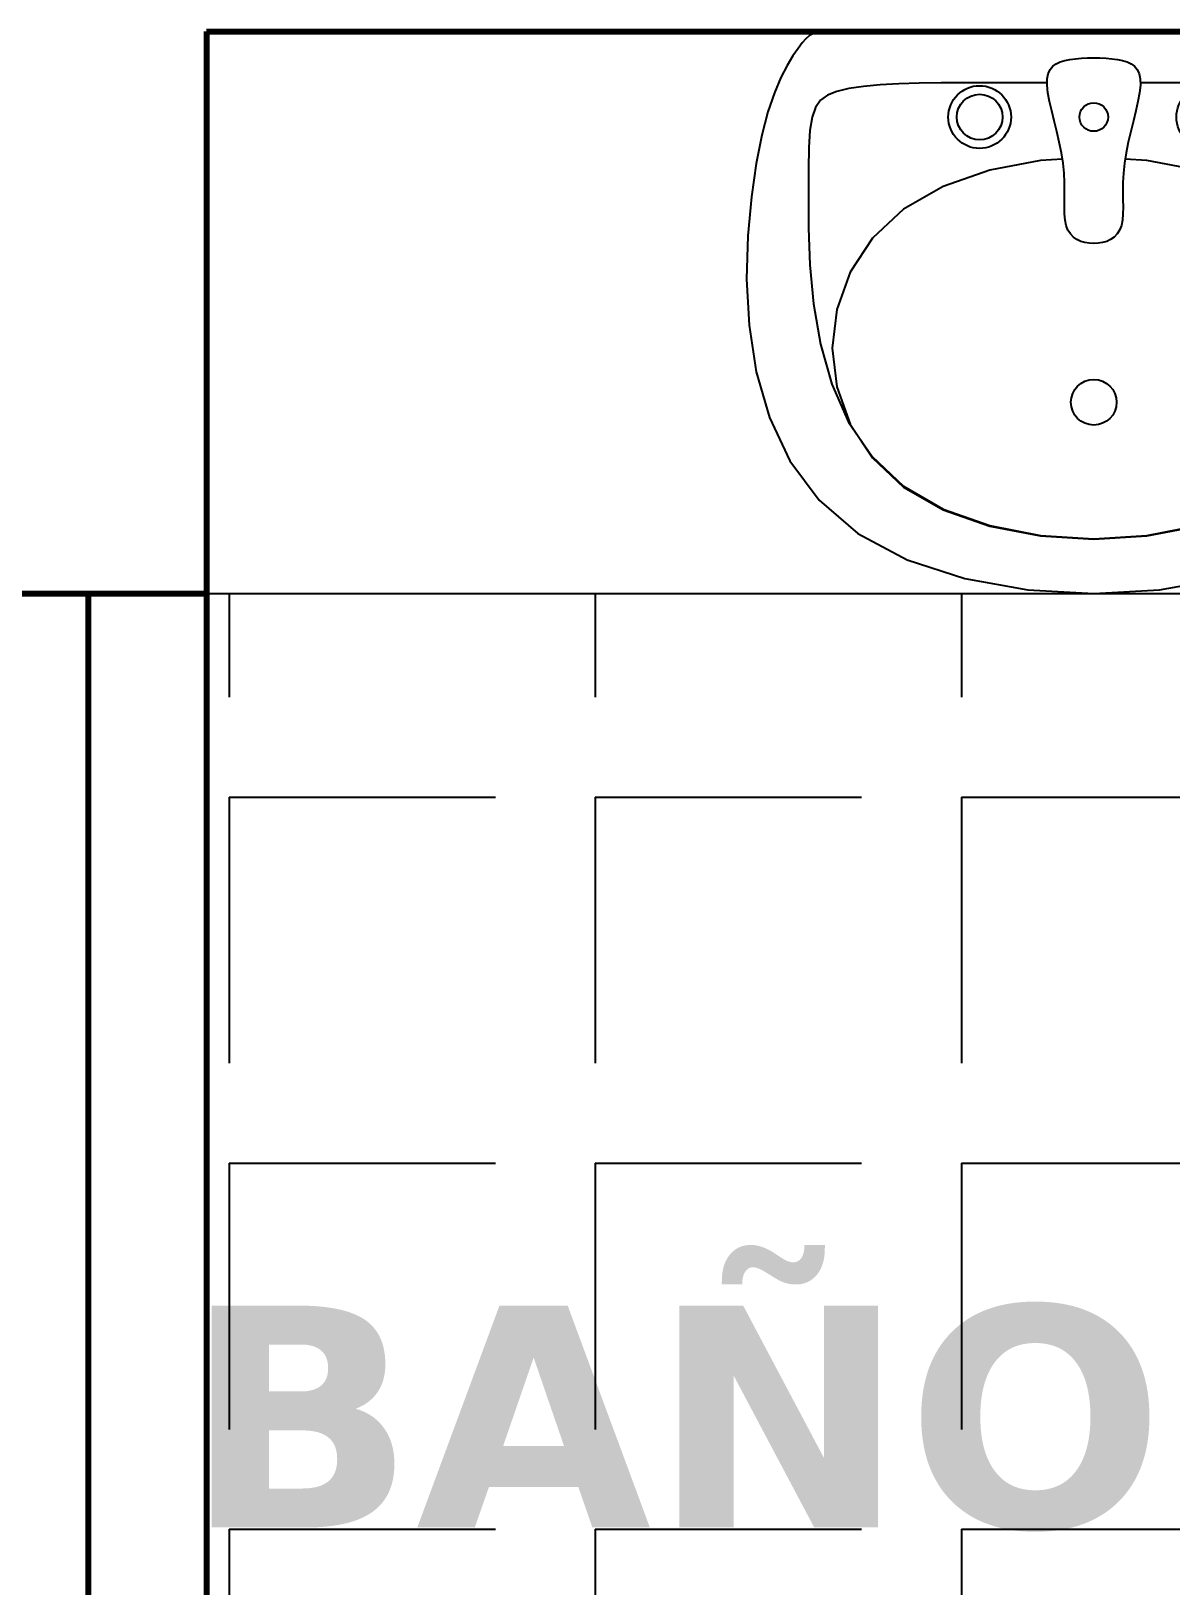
# Model space of a CAD drawing. Header units: inches. Extents: x 20.7 to 104.8, y 84.5 to 143.9.
# Drawn here: x 55.989 to 56.76, y 113.333 to 114.384 of the extents above; entities that cross this region are included whole.
import ezdxf

# ---------------------------------------------------------------- set-up
doc = ezdxf.new("R2010")
doc.units = ezdxf.units.IN
doc.header["$MEASUREMENT"] = 0
doc.linetypes.add('0', pattern=[0])
for name, color, linetype in [('Baño', 2, 'Continuous'), ('Texto', 98, 'Continuous'), ('Textura piso', 8, 'Continuous')]:
    doc.layers.add(name, color=color, linetype=linetype)
doc.layers.add('Paredes', color=5, linetype='Continuous', lineweight=80)
doc.styles.get("Standard").update_dxf_attribs({"font": 'arial.ttf'})

# ---------------------------------------------------------------- blocks, each defined once
blk = doc.blocks.new('lavacaras')
at = {"layer": 'Baño', "linetype": '0'}
for p, q in [((152.3703184495901, 38.14871769389017), (152.3125970954235, 38.14543644389017)), ((152.4280398037568, 38.14543644389017), (152.3703184495901, 38.14871769389017)), ((152.2572976162568, 38.13559269389017), (152.2068418870901, 38.11918644389017)), ((152.3125970954235, 38.14543644389017), (152.2572976162568, 38.13559269389017)), ((152.4833392829235, 38.13559269389017), (152.4280398037568, 38.14543644389017)), ((152.5337950120901, 38.11918644389017), (152.4833392829235, 38.13559269389017)), ((152.2068418870901, 38.11918644389017), (152.1636517829235, 38.09621769389017)), ((152.5769851162568, 38.09621769389017), (152.5337950120901, 38.11918644389017)), ((152.1636517829235, 38.09621769389017), (152.1295632412568, 38.06693058451517)), ((152.3237689704235, 38.09815779805683), (152.2791726162568, 38.08960311055684)), ((152.3237689704235, 38.0979104022235), (152.2791726162568, 38.0892385272235)), ((152.3703184495901, 38.10100936055684), (152.3237689704235, 38.09815779805683)), ((152.3703184495901, 38.1008010272235), (152.3237689704235, 38.0979104022235)), ((152.4168679287568, 38.09815779805683), (152.3703184495901, 38.10100936055684)), ((152.4168679287568, 38.0979104022235), (152.3703184495901, 38.1008010272235)), ((152.4614642829235, 38.08960311055684), (152.4168679287568, 38.09815779805683)), ((152.4614642829235, 38.0892385272235), (152.4168679287568, 38.0979104022235)), ((152.6110736579234, 38.06693058451517), (152.5769851162568, 38.09621769389017)), ((152.2791726162568, 38.08960311055684), (152.2384825120901, 38.07534529805684)), ((152.2791726162568, 38.0892385272235), (152.2384825120901, 38.0747854022235)), ((152.5021543870901, 38.07534529805684), (152.4614642829235, 38.08960311055684)), ((152.5021543870901, 38.0747854022235), (152.4614642829235, 38.0892385272235)), ((152.1295632412568, 38.06693058451517), (152.1040684495901, 38.03254581889017)), ((152.2384825120901, 38.07534529805684), (152.2036517829235, 38.05538436055684)), ((152.2384825120901, 38.0747854022235), (152.2036517829235, 38.0545510272235)), ((152.5369851162568, 38.05538436055684), (152.5021543870901, 38.07534529805684)), ((152.5369851162568, 38.0545510272235), (152.5021543870901, 38.0747854022235)), ((152.6365684495901, 38.03254581889017), (152.6110736579234, 38.06693058451517)), ((152.2036517829235, 38.0545510272235), (152.1761452725068, 38.02876163920267)), ((152.2036517829235, 38.05538436055684), (152.1763080329235, 38.02995792826517)), ((152.5643288662568, 38.02995792826517), (152.5369851162568, 38.05538436055684)), ((152.5644916266735, 38.02876163920267), (152.5369851162568, 38.0545510272235)), ((152.1040684495901, 38.03254581889017), (152.0860736579235, 37.99452824076517)), ((152.1761452725068, 38.02876163920267), (152.1554746995901, 37.99854842305683)), ((152.1763080329235, 38.02995792826517), (152.1567767829235, 38.0002541522235)), ((152.5838601162568, 38.0002541522235), (152.5643288662568, 38.02995792826517)), ((152.5851621995901, 37.99854842305683), (152.5644916266735, 38.02876163920267)), ((152.6545632412568, 37.99452824076517), (152.6365684495901, 38.03254581889017)), ((152.1554746995901, 37.99854842305683), (152.1406635016735, 37.96526880066101)), ((152.1567767829235, 38.0002541522235), (152.1450580329235, 37.96769881368184)), ((152.5955788662568, 37.96769881368184), (152.5838601162568, 38.0002541522235)), ((152.5999733975068, 37.96526880066101), (152.5851621995901, 37.99854842305683)), ((152.0860736579235, 37.99452824076517), (152.0744851162568, 37.95434269389017)), ((152.6661517829235, 37.95434269389017), (152.6545632412568, 37.99452824076517)), ((152.1406635016735, 37.96526880066101), (152.1307351162568, 37.93028019389017)), ((152.1450580329235, 37.96769881368184), (152.1411517829235, 37.93371769389017)), ((152.5994851162568, 37.93371769389017), (152.5955788662568, 37.96769881368184)), ((152.6099017829235, 37.93028019389017), (152.5999733975068, 37.96526880066101)), ((152.0744851162568, 37.95434269389017), (152.0682090745901, 37.91345402201517)), ((152.6724278245901, 37.91345402201517), (152.6661517829235, 37.95434269389017)), ((152.1307351162568, 37.93028019389017), (152.1247129808401, 37.89494002461934)), ((152.1411517829235, 37.93371769389017), (152.1450580329235, 37.8997365740985)), ((152.5955788662568, 37.8997365740985), (152.5994851162568, 37.93371769389017)), ((152.6159239183401, 37.89494002461934), (152.6099017829235, 37.93028019389017)), ((152.0682090745901, 37.91345402201517), (152.0661517829234, 37.87332706889017)), ((152.6744851162568, 37.87332706889017), (152.6724278245901, 37.91345402201517)), ((152.1247129808401, 37.89494002461934), (152.1216205329235, 37.8606057147235)), ((152.1450580329235, 37.8997365740985), (152.1567767829235, 37.86718123555684)), ((152.5838601162568, 37.86718123555683), (152.5955788662568, 37.8997365740985)), ((152.6190163662568, 37.8606057147235), (152.6159239183401, 37.89494002461934)), ((152.0661517829234, 37.87332706889017), (152.0672194912568, 37.83542667826516)), ((152.1567767829235, 37.86718123555684), (152.1763080329235, 37.83747745951517)), ((152.5643288662568, 37.83747745951517), (152.5838601162568, 37.86718123555683)), ((152.6734174079235, 37.83542667826516), (152.6744851162568, 37.87332706889017)), ((152.1216205329235, 37.8606057147235), (152.1204812100068, 37.82863468607767)), ((152.6201556891735, 37.82863468607767), (152.6190163662568, 37.8606057147235)), ((152.0672194912568, 37.83542667826516), (152.0703184495901, 37.80121769389017)), ((152.1763080329235, 37.83747745951517), (152.2036517829235, 37.8120510272235)), ((152.3498692308401, 37.83361321211933), (152.3525165290172, 37.83635401452819)), ((152.3525165290172, 37.83635401452819), (152.3555788662568, 37.83850888139017)), ((152.3555788662568, 37.83850888139017), (152.3589732347464, 37.84011688106465)), ((152.3589732347464, 37.84011688106465), (152.3626166266735, 37.841217081911)), ((152.3626166266735, 37.841217081911), (152.3664260342255, 37.84184855228861)), ((152.3664260342255, 37.84184855228861), (152.3703184495901, 37.84205036055684)), ((152.3703184495901, 37.84205036055684), (152.3742108649547, 37.84184855228861)), ((152.3742108649547, 37.84184855228861), (152.3780202725068, 37.841217081911)), ((152.3780202725068, 37.841217081911), (152.3816636644339, 37.84011688106465)), ((152.3816636644339, 37.84011688106465), (152.3850580329234, 37.83850888139017)), ((152.3850580329234, 37.83850888139017), (152.388120370163, 37.83635401452819)), ((152.388120370163, 37.83635401452819), (152.3907676683401, 37.83361321211933)), ((152.5369851162568, 37.8120510272235), (152.5643288662568, 37.83747745951517)), ((152.6703184495901, 37.80121769389017), (152.6734174079235, 37.83542667826516)), ((152.1204812100068, 37.82863468607767), (152.1203184495901, 37.80038436055683)), ((152.3447618089651, 37.81610694389017), (152.3452065518036, 37.82149671602559)), ((152.3452065518036, 37.82149671602559), (152.3461517829234, 37.82621752722351)), ((152.3461517829234, 37.82621752722351), (152.347719979538, 37.83024740580423)), ((152.347719979538, 37.83024740580423), (152.3498692308401, 37.83361321211933)), ((152.3907676683401, 37.83361321211933), (152.3929169196422, 37.83024740580423)), ((152.3929169196422, 37.83024740580423), (152.3944851162568, 37.82621752722351)), ((152.3944851162568, 37.82621752722351), (152.395430347051, 37.82149671602559)), ((152.395430347051, 37.82149671602559), (152.3958750876109, 37.81610694389017)), ((152.6203184495901, 37.80038436055683), (152.6201556891735, 37.82863468607767)), ((152.2036517829235, 37.8120510272235), (152.2384825120901, 37.7920900897235)), ((152.3446539801891, 37.81008239050475), (152.3447618089651, 37.81610694389017)), ((152.3447194912568, 37.80345723555683), (152.3446539801891, 37.81008239050475)), ((152.3958750876109, 37.81610694389017), (152.3959829102021, 37.81008239050475)), ((152.3959829102021, 37.81008239050475), (152.3959173870901, 37.80345723555683)), ((152.5021543870901, 37.7920900897235), (152.5369851162568, 37.8120510272235)), ((152.0703184495901, 37.80121769389017), (152.0744997646943, 37.77184269389017)), ((152.1203184495901, 37.80038436055683), (152.1203672777151, 37.7768947772235)), ((152.3447162360484, 37.78854183972351), (152.3447947679495, 37.79626565873392)), ((152.3447947679495, 37.79626565873392), (152.3447194912568, 37.80345723555683)), ((152.3959173870901, 37.80345723555683), (152.3958420905406, 37.79626565873392)), ((152.3958420905406, 37.79626565873392), (152.3959205928193, 37.78854183972351)), ((152.6202696214651, 37.7768947772235), (152.6203184495901, 37.80038436055683)), ((152.666137134486, 37.77184269389017), (152.6703184495901, 37.80121769389017)), ((152.2384825120901, 37.7920900897235), (152.2791726162568, 37.7778322772235)), ((152.3434434495901, 37.77163419389016), (152.3443203213349, 37.78031995821308)), ((152.3443203213349, 37.78031995821308), (152.3447162360484, 37.78854183972351)), ((152.3959205928193, 37.78854183972351), (152.3963164661917, 37.78031995821308)), ((152.3963164661917, 37.78031995821308), (152.3971932829234, 37.77163419389016)), ((152.4614642829235, 37.7778322772235), (152.5021543870901, 37.7920900897235)), ((152.0744997646943, 37.77184269389017), (152.0793939704234, 37.74715519389017)), ((152.1203672777151, 37.7768947772235), (152.1207090745901, 37.75793644389017)), ((152.2791726162568, 37.7778322772235), (152.3237689704235, 37.7692775897235)), ((152.3237689704235, 37.7692775897235), (152.3428757699025, 37.76810713123793)), ((152.3419806403453, 37.76254558288757), (152.3434434495901, 37.77163419389016)), ((152.3971932829234, 37.77163419389016), (152.3986560228323, 37.76254558288757)), ((152.3977609375933, 37.76810711949558), (152.4168679287568, 37.7692775897235)), ((152.4168679287568, 37.7692775897235), (152.4614642829235, 37.7778322772235)), ((152.6199278245901, 37.75793644389017), (152.6202696214651, 37.7768947772235)), ((152.6612429287568, 37.74715519389017), (152.666137134486, 37.77184269389017)), ((152.1207090745901, 37.75793644389017), (152.1216368089651, 37.74296248555684)), ((152.3378733812307, 37.74386052494486), (152.3400612881318, 37.75322258711934)), ((152.3400612881318, 37.75322258711934), (152.3419806403453, 37.76254558288757)), ((152.3986560228323, 37.76254558288757), (152.4005752959443, 37.75322258711934)), ((152.4005752959443, 37.75322258711934), (152.4027631198375, 37.74386052494486)), ((152.6190000902151, 37.74296248555684), (152.6199278245901, 37.75793644389017)), ((152.0793939704234, 37.74715519389017), (152.0847764574026, 37.72668644389017)), ((152.1216368089651, 37.74296248555684), (152.1234434495901, 37.73142602722351)), ((152.3356049079235, 37.7346547147235), (152.3378733812307, 37.74386052494486)), ((152.4027631198375, 37.74386052494486), (152.4050315120901, 37.7346547147235)), ((152.6171934495901, 37.73142602722351), (152.6190000902151, 37.74296248555684)), ((152.6558604417776, 37.72668644389017), (152.6612429287568, 37.74715519389017)), ((152.0847764574026, 37.72668644389017), (152.0904226162568, 37.70996769389017)), ((152.1234434495901, 37.73142602722351), (152.1264219652151, 37.72278019389017)), ((152.3315782152151, 37.71749312357767), (152.3334438564912, 37.72580047481465)), ((152.3334438564912, 37.72580047481465), (152.3356049079235, 37.7346547147235)), ((152.4050315120901, 37.7346547147235), (152.4071924902802, 37.72580047481465)), ((152.4071924902802, 37.72580047481465), (152.409058071986, 37.71749312357767)), ((152.6142149339651, 37.72278019389017), (152.6171934495901, 37.73142602722351)), ((152.6502142829235, 37.70996769389017), (152.6558604417776, 37.72668644389017)), ((152.1264219652151, 37.72278019389017), (152.1308653245901, 37.71647811055684)), ((152.1308653245901, 37.71647811055684), (152.1370664964651, 37.71197290222351)), ((152.1370664964651, 37.71197290222351), (152.1453184495901, 37.70871769389016)), ((152.3301959723766, 37.70992797937194), (152.3315782152151, 37.71749312357767)), ((152.409058071986, 37.71749312357767), (152.4104402747854, 37.70992797937194)), ((152.5953184495901, 37.70871769389016), (152.6035704027151, 37.71197290222351)), ((152.6035704027151, 37.71197290222351), (152.6097715745901, 37.71647811055684)), ((152.6097715745901, 37.71647811055684), (152.6142149339651, 37.72278019389017)), ((152.0904226162568, 37.70996769389017), (152.096107837611, 37.69653019389017)), ((152.1453184495901, 37.70871769389016), (152.1558327725068, 37.70624210795267)), ((152.1558327725068, 37.70624210795267), (152.1684955329235, 37.70438175639017)), ((152.1684955329235, 37.70438175639017), (152.1831114183401, 37.70304874857767)), ((152.1831114183401, 37.70304874857767), (152.1994851162568, 37.70215519389017)), ((152.1994851162568, 37.70215519389017), (152.2174213141735, 37.70161320170267)), ((152.2174213141735, 37.70161320170267), (152.2367246995901, 37.70133488139017)), ((152.2367246995901, 37.70133488139017), (152.2571999600068, 37.70123234232767)), ((152.2571999600068, 37.70123234232767), (152.2786517829234, 37.70121769389017)), ((152.2786517829234, 37.70121769389017), (152.3008848558401, 37.70121769389017)), ((152.3008848558401, 37.70121769389017), (152.3237038662568, 37.70121769389017)), ((152.3237038662568, 37.70121769389017), (152.3295254496966, 37.70121769389017)), ((152.3294851162568, 37.70330036055684), (152.3301959723766, 37.70992797937194)), ((152.3295925381318, 37.69775350020527), (152.3294851162568, 37.70330036055684)), ((152.3305007412568, 37.69322229024434), (152.3295925381318, 37.69775350020527)), ((152.4110437090302, 37.69775350020527), (152.4101355459443, 37.69322229024434)), ((152.4104402747854, 37.70992797937194), (152.4111511162568, 37.70330036055684)), ((152.4111511162568, 37.70330036055684), (152.4110437090302, 37.69775350020527)), ((152.411110788317, 37.70121769389017), (152.4169330329235, 37.70121769389017)), ((152.4169330329235, 37.70121769389017), (152.4397520433401, 37.70121769389017)), ((152.4397520433401, 37.70121769389017), (152.4619851162568, 37.70121769389017)), ((152.4619851162568, 37.70121769389017), (152.4834369391735, 37.70123234232767)), ((152.4834369391735, 37.70123234232767), (152.5039121995901, 37.70133488139017)), ((152.5039121995901, 37.70133488139017), (152.5232155850068, 37.70161320170267)), ((152.5232155850068, 37.70161320170267), (152.5411517829235, 37.70215519389017)), ((152.5411517829235, 37.70215519389017), (152.5575254808401, 37.70304874857767)), ((152.5575254808401, 37.70304874857767), (152.5721413662568, 37.70438175639017)), ((152.5721413662568, 37.70438175639017), (152.5848041266734, 37.70624210795267)), ((152.5848041266734, 37.70624210795267), (152.5953184495901, 37.70871769389016)), ((152.6445290615693, 37.69653019389017), (152.6502142829235, 37.70996769389017)), ((152.096107837611, 37.69653019389017), (152.1016075120901, 37.68590519389017)), ((152.1016075120901, 37.68590519389017), (152.1066970303193, 37.67762394389017)), ((152.3321511318818, 37.68958953731465), (152.3305007412568, 37.69322229024434)), ((152.3344851162568, 37.68673804805684), (152.3321511318818, 37.68958953731465)), ((152.3374441006318, 37.68455062911153), (152.3344851162568, 37.68673804805684)), ((152.3409694912568, 37.68291008711934), (152.3374441006318, 37.68455062911153)), ((152.4031924004365, 37.68455062911153), (152.3996670928193, 37.68291008711934)), ((152.4061513037568, 37.68673804805684), (152.4031924004365, 37.68455062911153)), ((152.4084852148896, 37.68958953731465), (152.4061513037568, 37.68673804805684)), ((152.4101355459443, 37.69322229024434), (152.4084852148896, 37.68958953731465)), ((152.6339398688609, 37.67762394389017), (152.6390293870901, 37.68590519389017)), ((152.6390293870901, 37.68590519389017), (152.6445290615693, 37.69653019389017)), ((152.1066970303193, 37.67762394389017), (152.1111517829235, 37.67121769389017)), ((152.1111517829235, 37.67121769389017), (152.1148480719859, 37.66626652201517)), ((152.3450026943818, 37.6816992287209), (152.3409694912568, 37.68291008711934)), ((152.3494851162568, 37.68080086055684), (152.3450026943818, 37.6816992287209)), ((152.3543516523896, 37.68011732149434), (152.3494851162568, 37.68080086055684)), ((152.3595111553193, 37.67962907930684), (152.3543516523896, 37.68011732149434)), ((152.3648659668427, 37.67933613399434), (152.3595111553193, 37.67962907930684)), ((152.3703184287568, 37.67923848555684), (152.3648659668427, 37.67933613399434)), ((152.3757708828583, 37.67933613399434), (152.3703184287568, 37.67923848555684)), ((152.3811256709443, 37.67962907930684), (152.3757708828583, 37.67933613399434)), ((152.3862851348115, 37.68011732149434), (152.3811256709443, 37.67962907930684)), ((152.3911516162568, 37.68080086055684), (152.3862851348115, 37.68011732149434)), ((152.3956339687958, 37.6816992287209), (152.3911516162568, 37.68080086055684)), ((152.3996670928193, 37.68291008711934), (152.3956339687958, 37.6816992287209)), ((152.6257888271943, 37.66626652201517), (152.6294851162568, 37.67121769389017)), ((152.6294851162568, 37.67121769389017), (152.6339398688609, 37.67762394389017)), ((152.1148480719859, 37.66626652201517), (152.1180658454234, 37.66254581889017)), ((152.1180658454234, 37.66254581889017), (152.121185962611, 37.65987980326517)), ((152.121185962611, 37.65987980326517), (152.1245892829235, 37.65809269389017)), ((152.1245892829235, 37.65809269389017), (152.1286566657359, 37.65700870951517)), ((152.1286566657359, 37.65700870951517), (152.1337689704234, 37.65645206889018)), ((152.6068679287568, 37.65645206889018), (152.6119802334443, 37.65700870951517)), ((152.6119802334443, 37.65700870951517), (152.6160476162568, 37.65809269389017)), ((152.6160476162568, 37.65809269389017), (152.6194509365693, 37.65987980326517)), ((152.6194509365693, 37.65987980326517), (152.6225710537568, 37.66254581889017)), ((152.6225710537568, 37.66254581889017), (152.6257888271943, 37.66626652201517)), ((152.1303184495901, 37.65621769389017), (152.6103184495901, 37.65621769389017)), ((152.1337689704234, 37.65645206889018), (152.1403070563609, 37.65624699076517)), ((152.1403070563609, 37.65624699076517), (152.1486517829235, 37.65621769389017)), ((152.1486517829235, 37.65621769389017), (152.1590928636526, 37.65621769389017)), ((152.1590928636526, 37.65621769389017), (152.1715554287568, 37.65621769389017)), ((152.1715554287568, 37.65621769389017), (152.1858734626109, 37.65621769389017)), ((152.1858734626109, 37.65621769389017), (152.2018809495901, 37.65621769389017)), ((152.2018809495901, 37.65621769389017), (152.2194118740693, 37.65621769389017)), ((152.2194118740693, 37.65621769389017), (152.2383002204234, 37.65621769389017)), ((152.2383002204234, 37.65621769389017), (152.2583799730276, 37.65621769389017)), ((152.2583799730276, 37.65621769389017), (152.2794851162568, 37.65621769389017)), ((152.2794851162568, 37.65621769389017), (152.3014414964651, 37.65621769389017)), ((152.3014414964651, 37.65621769389017), (152.3240424079235, 37.65621769389017)), ((152.3240424079235, 37.65621769389017), (152.3470730068818, 37.65621769389017)), ((152.3470730068818, 37.65621769389017), (152.3703184495901, 37.65621769389017)), ((152.3703184495901, 37.65621769389017), (152.3935638922985, 37.65621769389017)), ((152.3935638922985, 37.65621769389017), (152.4165944912568, 37.65621769389017)), ((152.4165944912568, 37.65621769389017), (152.4391954027151, 37.65621769389017)), ((152.4391954027151, 37.65621769389017), (152.4611517829235, 37.65621769389017)), ((152.4611517829235, 37.65621769389017), (152.4822569261526, 37.65621769389017)), ((152.4822569261526, 37.65621769389017), (152.5023366787568, 37.65621769389017)), ((152.5023366787568, 37.65621769389017), (152.5212250251109, 37.65621769389017)), ((152.5212250251109, 37.65621769389017), (152.5387559495901, 37.65621769389017)), ((152.5387559495901, 37.65621769389017), (152.5547634365693, 37.65621769389017)), ((152.5547634365693, 37.65621769389017), (152.5690814704234, 37.65621769389017)), ((152.5690814704234, 37.65621769389017), (152.5815440355276, 37.65621769389017)), ((152.5815440355276, 37.65621769389017), (152.5919851162568, 37.65621769389017)), ((152.5919851162568, 37.65621769389017), (152.6003298428193, 37.65624699076517)), ((152.6003298428193, 37.65624699076517), (152.6068679287568, 37.65645206889018))]:
    blk.add_line(p, q, dxfattribs=at)
for centre, radius in [((152.3703184495901, 37.9811533935036), 0.02), ((152.2703184495901, 37.73121769389017), 0.0275), ((152.4703184495901, 37.73121769389017), 0.0275), ((152.2703184495901, 37.73121769389017), 0.02), ((152.3703184495901, 37.73121769389017), 0.0125), ((152.4703184495901, 37.73121769389017), 0.02)]:
    blk.add_circle(centre, radius, dxfattribs=at)

msp = doc.modelspace()

# ---------------------------------------------------------------- hatches: boundary and pattern name
at = {"layer": 'Textura piso'}
h = msp.add_hatch(dxfattribs=at)
h.set_pattern_fill('AR-HBONE', color=256, scale=0.02, angle=270, style=0)
h.set_pattern_definition([(315, (0.1879038295239752, -18.05128980169419), (0.1131370849898476, -2.966472954665309e-17), [0.24, -0.08]), (45, (0.2444723720239743, -18.10785834419419), (0.1131370849898476, -2.966472954665309e-17), [0.24, -0.08])])
edge = h.paths.add_edge_path()
edge.add_line((58.84719088639601, 109.4711326138387), (58.84719088639601, 111.0211326138388))
edge.add_line((58.84719088639601, 111.0211326138388), (58.84719088639601, 112.4707893076644))
edge.add_line((58.84719088639601, 112.4707893076644), (58.32757338725735, 112.4707893076644))
edge.add_line((58.32757338725735, 112.4707893076644), (58.32757338725735, 112.5907893076644))
edge.add_line((58.32757338725735, 112.5907893076644), (58.37757338725733, 112.5907893076644))
edge.add_line((58.37757338725736, 112.5907893076644), (58.37757338725736, 113.3873889621133))
edge.add_line((58.37757338725736, 113.3873889621134), (58.35757340656487, 113.3873889621134))
edge.add_line((58.35757340656487, 113.3873889621134), (58.32757340656487, 113.3873889624398))
edge.add_line((58.32757340656487, 113.3873889624398), (58.32757341137822, 113.5859805766218))
edge.add_line((58.3275734113782, 113.5859805766218), (58.32409661242913, 113.5859805768436))
edge.add_line((58.32409661242913, 113.5859805768436), (58.32409661237823, 113.5731728694192))
edge.add_ellipse((58.31595847336395, 113.578254482324), major_axis=(0.005754533328597256, -0.005754533328597259), ratio=0.9999999999980579, start_angle=310.32427781027604, end_angle=405.0000000376745, ccw=False)
edge.add_line((58.31529508112452, 113.5701434261185), (58.30597338624365, 113.5724072276249))
edge.add_line((58.30597338624365, 113.5724072276249), (58.3059733862264, 113.5795199989057))
edge.add_line((58.3059733862264, 113.5795199989057), (58.29989838573373, 113.5795199982099))
edge.add_ellipse((58.31980571267731, 113.563303656916), major_axis=(0.01815587231771451, 0.0181558723177145), ratio=0.9999999999944372, start_angle=95.83402702700381, end_angle=134.8997913997379)
edge.add_line((58.29412947093219, 113.5633485630915), (58.28977338623265, 113.5633485640003))
edge.add_line((58.28977338623265, 113.5633485640003), (58.28977338624522, 113.5530843405472))
edge.add_line((58.28977338624522, 113.5530843405471), (58.23577339137044, 113.5530843405714))
edge.add_ellipse((58.28835415748229, 114.3808826752844), major_axis=(0.5865214487160167, 0.5865214487160166), ratio=0.9999999999999525, start_angle=134.7854552917814, end_angle=221.3655225276033, ccw=False)
edge.add_line((57.45889338519224, 114.383988615678), (57.42757338725737, 114.3839886145745))
edge.add_line((57.42757338725734, 114.3839886145745), (57.42757338725734, 114.0039886147915))
edge.add_line((57.42757338725734, 114.0039886147915), (57.42757338725734, 113.4039886147915))
edge.add_line((57.42757338725734, 113.4039886147915), (57.42757338725734, 112.4707893076644))
edge.add_line((57.42757338725734, 112.4707893076644), (55.30757338725734, 112.4707893076644))
edge.add_line((55.30757338725734, 112.4707893076644), (55.30757338725734, 112.3807893076644))
edge.add_line((55.30757338725734, 112.3807893076644), (55.70757338725734, 112.3807893076643))
edge.add_line((55.70757338725734, 112.3807893076643), (55.70757338725734, 111.5707893076644))
edge.add_line((55.70757338725734, 111.5707893076644), (57.20757338725734, 111.5707893076644))
edge.add_line((57.20757338725734, 111.5707893076644), (57.20757338725734, 110.0707893076644))
edge.add_line((57.20757338725734, 110.0707893076644), (56.62968861555537, 110.0707893076644))
edge.add_line((56.62968861555537, 110.0707893076643), (56.62968861555534, 109.537130624663))
edge.add_line((56.62968861555537, 109.537130624663), (56.64842537606854, 109.537130624663))
edge.add_line((56.64842537606854, 109.537130624663), (56.64842537606854, 109.5321591535699))
edge.add_line((56.64842537606854, 109.5321591535699), (56.668311260441, 109.5321591535699))
edge.add_line((56.668311260441, 109.5321591535699), (56.668311260441, 109.5271876824768))
edge.add_line((56.668311260441, 109.5271876824768), (56.68322567372026, 109.5271876824768))
edge.add_line((56.68322567372026, 109.5271876824768), (56.68322567372026, 109.5222162113837))
edge.add_line((56.68322567372026, 109.5222162113837), (56.69316861590654, 109.5222162113837))
edge.add_line((56.69316861590654, 109.5222162113837), (56.69316861590654, 109.5172447402906))
edge.add_line((56.69316861590654, 109.5172447402906), (56.69814008699963, 109.5172447402907))
edge.add_line((56.69814008699963, 109.5172447402906), (56.69814008699963, 109.5122732691976))
edge.add_line((56.69814008699963, 109.5122732691976), (56.7080830291858, 109.5122732691976))
edge.add_line((56.7080830291858, 109.5122732691976), (56.7080830291858, 109.5073017981045))
edge.add_line((56.7080830291858, 109.5073017981045), (56.713054500279, 109.5073017981045))
edge.add_line((56.713054500279, 109.5073017981045), (56.713054500279, 109.5023303270112))
edge.add_line((56.713054500279, 109.5023303270112), (56.71802597137209, 109.5023303270112))
edge.add_line((56.71802597137209, 109.5023303270112), (56.71802597137209, 109.4973588559181))
edge.add_line((56.71802597137209, 109.4973588559181), (56.72299744246517, 109.4973588559182))
edge.add_line((56.72299744246517, 109.4973588559181), (56.72299744246517, 109.492387384825))
edge.add_line((56.72299744246517, 109.492387384825), (56.72796891355826, 109.492387384825))
edge.add_line((56.72796891355826, 109.492387384825), (56.72796891355826, 109.4824444426388))
edge.add_line((56.72796891355826, 109.4824444426388), (56.73294038465134, 109.4824444426388))
edge.add_line((56.73294038465134, 109.4824444426388), (56.73294038465134, 109.4725015004526))
edge.add_line((56.73294038465134, 109.4725015004527), (56.73791185574454, 109.4725015004527))
edge.add_line((56.73791185574454, 109.4725015004527), (56.73791185574454, 109.4575870871732))
edge.add_line((56.73791185574454, 109.4575870871732), (56.74288332683763, 109.4575870871732))
edge.add_line((56.74288332683763, 109.4575870871732), (56.74288332683763, 109.4377012028008))
edge.add_line((56.74288332683763, 109.4377012028008), (56.74785479793071, 109.4377012028008))
edge.add_line((56.74785479793071, 109.4377012028008), (56.74785479793071, 109.4187623469531))
edge.add_line((56.74785479793071, 109.4187623469531), (56.62968861555534, 109.4187623469532))
edge.add_line((56.62968861555534, 109.4187623469532), (56.62968861555534, 109.3084429543799))
edge.add_line((56.62968861555534, 109.3084429543799), (56.57882478076489, 109.30844295438))
edge.add_line((56.57882478076489, 109.30844295438), (56.57882478076489, 109.313414425473))
edge.add_line((56.57882478076489, 109.313414425473), (56.56888183857872, 109.313414425473))
edge.add_line((56.56888183857872, 109.313414425473), (56.56888183857872, 109.3183858965661))
edge.add_line((56.56888183857872, 109.3183858965661), (56.56391036748563, 109.3183858965661))
edge.add_line((56.56391036748563, 109.3183858965661), (56.56391036748563, 109.3233573676592))
edge.add_line((56.56391036748563, 109.3233573676592), (56.55396742529935, 109.3233573676592))
edge.add_line((56.55396742529935, 109.3233573676592), (56.55396742529935, 109.3283288387525))
edge.add_line((56.55396742529935, 109.3283288387525), (56.54899595420626, 109.3283288387525))
edge.add_line((56.54899595420626, 109.3283288387525), (56.54899595420626, 109.3333003098456))
edge.add_line((56.54899595420626, 109.3333003098456), (56.54402448311318, 109.3333003098456))
edge.add_line((56.54402448311318, 109.3333003098456), (56.54402448311318, 109.3382717809387))
edge.add_line((56.54402448311318, 109.3382717809387), (56.53905301202009, 109.3382717809387))
edge.add_line((56.53905301202009, 109.3382717809387), (56.53905301202009, 109.3432432520318))
edge.add_line((56.53905301202009, 109.3432432520318), (56.53408154092689, 109.3432432520317))
edge.add_line((56.53408154092689, 109.3432432520317), (56.53408154092689, 109.3531861942179))
edge.add_line((56.53408154092689, 109.3531861942179), (56.52911006983381, 109.3531861942179))
edge.add_line((56.52911006983381, 109.3531861942179), (56.52911006983381, 109.358157665311))
edge.add_line((56.52911006983381, 109.358157665311), (56.52413859874072, 109.358157665311))
edge.add_line((56.52413859874072, 109.358157665311), (56.52413859874072, 109.3681006074972))
edge.add_line((56.52413859874072, 109.3681006074972), (56.51916712764763, 109.3681006074972))
edge.add_line((56.51916712764763, 109.3681006074972), (56.51916712764763, 109.3830150207766))
edge.add_line((56.51916712764763, 109.3830150207766), (56.51419565655455, 109.3830150207767))
edge.add_line((56.51419565655455, 109.3830150207767), (56.51419565655455, 109.4187623469533))
edge.add_line((56.51419565655455, 109.4187623469533), (56.62968861555534, 109.4187623469532))
edge.add_line((56.62968861555537, 109.4187623469532), (56.62968861555539, 110.0707893076644))
edge.add_line((56.62968861555537, 110.0707893076644), (55.70757338725734, 110.0707893076644))
edge.add_line((55.70757338725734, 110.0707893076644), (55.70757338725734, 109.4707893076644))
edge.add_line((55.70757338725734, 109.4707893076644), (55.30757338725734, 109.4707893076644))
edge.add_line((55.30757338725734, 109.4707893076644), (55.30757338725734, 109.1711326138388))
edge.add_line((55.30757338725734, 109.1711326138388), (57.64719088639599, 109.1711326138387))
edge.add_line((57.64719088639599, 109.1711326138387), (57.64719088639599, 109.4711326138387))
edge.add_line((57.64719088639602, 109.4711326138387), (58.84719088639601, 109.4711326138387))
h.paths.add_polyline_path([(57.68005831181695, 110.9079907030541), (57.65752138893838, 110.9084134338736), (57.64744313126586, 110.9177788831916), (57.6437406396155, 110.9451373132144), (57.6473841111091, 110.9754610204077), (57.68174510417514, 111.0397987233818), (57.73648452247305, 111.089444845078), (57.7651497571767, 111.1604697832254), (57.80821267138525, 111.2173833412528), (57.87720353952916, 111.264903689035), (57.8815436714455, 111.2730116754536), (57.92127273278278, 111.3129093660127), (57.82575409343657, 111.4084280053589), (57.74090951825976, 111.3339766876216), (57.68241982111833, 111.2860731616219), (57.65248166646383, 111.2724438793676), (57.5771227720963, 111.242051261502), (57.56642496278356, 111.2152843384861), (57.54103908203639, 111.1912644153056), (57.47805081904694, 111.1588891812588), (57.44560381284428, 111.1533370612538), (57.42934451148476, 111.1628491931805), (57.420938089161, 111.1938297166634), (57.43207918056508, 111.2338872484934), (57.46777170686401, 111.2800475262264), (57.51138871481318, 111.3168182226616), (57.55225193532404, 111.3469865770192), (57.55581400612057, 111.358853088227), (57.57316524734937, 111.397197665205), (57.57598804272443, 111.4089873110586), (57.68270501231773, 111.4825000179946), (57.69617578492092, 111.499311255162), (57.71823120785525, 111.5159508909403), (57.57655827088503, 111.6576238279106, -0.4142135623733805), (57.57655827088509, 111.7168661883478), (58.094928924711, 112.2352368421737, -0.4142135623733717), (58.15417128514828, 112.2352368421738), (58.7120368459323, 111.6773712813897, -0.4142135623736612), (58.71203684593222, 111.6181289209524), (58.40268338847464, 111.3087754634949), (58.40223458534705, 111.3068003881459), (58.38256101416069, 111.2816134773478), (58.36706640322093, 111.2731584782412), (58.19366619210628, 111.0997582671265, -0.4142135623733717), (58.134423831669, 111.0997582671265), (58.01164894914409, 111.2225331496514), (57.8972097636284, 111.1060187489309), (57.86558757056245, 111.0710587724554), (57.7914356111997, 111.0117965345131), (57.7831247673348, 110.9911433699319), (57.74406003329274, 110.9439820325708)], flags=16)
h.paths.add_polyline_path([(56.19970891423834, 109.9853945365762), (57.82679084842236, 109.9853945365762), (57.82679084842236, 109.7541487340242), (56.19970891423834, 109.7541487340242)], flags=25)
h.paths.add_polyline_path([(56.8539630065417, 109.7107572402788), (57.54187569412696, 109.7107572402788), (57.54187569412696, 109.5890655622433), (56.8539630065417, 109.5890655622433)], flags=24)
h = msp.add_hatch(dxfattribs=at)
h.set_pattern_fill('ANGLE', color=256, scale=0.9, angle=270, style=0)
h.set_pattern_definition([(270, (0.1879038295239752, -18.05128980169419), (0.2475, -4.546501241834549e-17), [0.18, -0.0675]), (0, (0.1879038295239752, -18.05128980169419), (6.062001655779399e-17, 0.2475), [0.18, -0.0675])])
edge = h.paths.add_edge_path()
edge.add_arc((56.48654982680164, 112.6039795381383), 0.01322324745609094, 159.6900505419813, 265.95025514956467, ccw=False)
edge.add_line((56.4741486861631, 112.6085693076476), (56.47414868616316, 112.7797184384472))
edge.add_arc((56.48654982679231, 112.7843082079818), 0.01322324745608259, 85.95025516037418, 200.3099495747877, ccw=False)
edge.add_line((56.48748368616315, 112.7974984384559), (56.54767920010433, 112.7974984384559))
edge.add_line((56.54767920010433, 112.7974984384558), (56.58158185362289, 112.8190267337977))
edge.add_line((56.58158185362289, 112.8190267337978), (56.62324018526941, 112.8190267337978))
edge.add_line((56.62324018526944, 112.8190267337978), (56.62324018526944, 112.8353463934606))
edge.add_arc((56.77591935958411, 112.9697449774303), 0.2034057758336361, 215.4698721739047, 221.3564282762068, ccw=False)
edge.add_arc((56.83130040239818, 113.009203970407), 0.2714063054632475, 196.4427616120565, 215.4698721674011, ccw=False)
edge.add_arc((56.91874540511616, 113.0350113659943), 0.3625800416340616, 180, 196.4427616120534, ccw=False)
edge.add_arc((56.91874540511613, 113.0350113659943), 0.3625800416340338, 163.5572383879454, 180, ccw=False)
edge.add_arc((56.83130040239813, 113.0608187615817), 0.2714063054631934, 144.5301278325977, 163.5572383879463, ccw=False)
edge.add_arc((56.77591935959738, 113.1002777545772), 0.2034057758334763, 120.1716795103456, 144.5301278325908, ccw=False)
edge.add_arc((56.74086103671029, 113.1605825280713), 0.1336508354361623, 90.00000000002291, 120.17167951036919, ccw=False)
edge.add_arc((56.7408610367102, 113.1605825280713), 0.1336508354361502, 59.82832048963212, 89.99999999999079, ccw=False)
edge.add_arc((56.70580271382308, 113.1002777545773), 0.2034057758334428, 35.46987216739677, 59.82832048964019, ccw=False)
edge.add_arc((56.6504216710223, 113.0608187615817), 0.2714063054631934, 16.442761612053687, 35.469872167402286, ccw=False)
edge.add_arc((56.56297666830433, 113.0350113659943), 0.3625800416340338, 0, 16.44276161205471, ccw=False)
edge.add_arc((56.56297666830439, 113.0350113659943), 0.3625800416339836, -16.442761612061815, -4.490630090003833e-12, ccw=False)
edge.add_arc((56.65042167102284, 113.0092039704089), 0.271406305463229, -39.95040698683272, -16.442761612495076, ccw=False)
edge.add_line((56.85848188815102, 112.8349273836459), (56.85848188815102, 112.8190267337978))
edge.add_line((56.85848188815102, 112.8190267337978), (56.90014021979751, 112.8190267337977))
edge.add_line((56.90014021979751, 112.8190267337978), (56.93404287331616, 112.7974984384559))
edge.add_line((56.93404287331613, 112.7974984384559), (56.99423838725734, 112.7974984384559))
edge.add_arc((56.99517224662488, 112.7843082079815), 0.01322324745608628, -20.30994953354292, 94.049744825245, ccw=False)
edge.add_line((57.00757338725735, 112.7797184384559), (57.00757338725735, 112.6085693076644))
edge.add_arc((56.99517224662488, 112.6039795381388), 0.01322324745608629, -85.95025517629261, 20.30994953330128, ccw=False)
edge.add_line((56.99610610599204, 112.5907893076644), (57.30757338725734, 112.5907893076644))
edge.add_line((57.30757338725736, 112.5907893076644), (57.30757338725736, 113.4039956738047))
edge.add_line((57.30757338725736, 113.4039956738047), (57.30494411568192, 113.4039956738031))
edge.add_line((57.30494411568192, 113.4039956738031), (57.30494411644104, 113.435315673757))
edge.add_line((57.30494411644101, 113.435315673757), (57.30195334712643, 113.4376418272765))
edge.add_ellipse((57.30278411563945, 113.4396356737308), major_axis=(0.001527350648306225, 0.001527350648306225), ratio=0.9999999999790654, start_angle=171.8698863536798, end_angle=202.3801556985348, ccw=False)
edge.add_ellipse((57.30278411563945, 113.4396356737308), major_axis=(0.001527350648306225, 0.001527350648306225), ratio=0.9999999999790654, start_angle=90, end_angle=171.8698863536798, ccw=False)
edge.add_line((57.30037975358518, 113.4392414901712), (57.298464116641, 113.4417956738122))
edge.add_line((57.298464116641, 113.4417956738122), (57.23161211695431, 113.4417956737305))
edge.add_line((57.23161211695431, 113.4417956737305), (57.22945211636328, 113.4417956737009))
edge.add_ellipse((57.22945211635873, 113.4486536737051), major_axis=(0.004849338308339672, 0.004849338308339666), ratio=0.9999999999939091, start_angle=135.0000000371054, end_angle=225.0000000377512, ccw=False)
edge.add_line((57.2216994146127, 113.4508136747762), (56.88970881800167, 113.4508136745588))
edge.add_ellipse((56.88195611669057, 113.4486536745207), major_axis=(0.004849338308329008, -0.004849338308329011), ratio=0.9999999999972687, start_angle=315.00000003749847, end_angle=405.00000003807054, ccw=False)
edge.add_line((56.87979611605577, 113.4409009729554), (56.87979611605159, 113.4417956745947))
edge.add_line((56.87979611605159, 113.4417956745947), (56.87585833891531, 113.4417956745898))
edge.add_line((56.87585833891531, 113.4417956745898), (56.87585833986911, 113.4374395897541))
edge.add_ellipse((56.87590324671758, 113.41176334812), major_axis=(0.0181558723177967, 0.0181558723177967), ratio=0.9999999999927759, start_angle=45.10020867617855, end_angle=84.16597305650605)
edge.add_line((56.85968690329968, 113.4316706738597), (56.85968690399544, 113.425595674581))
edge.add_line((56.85968690399544, 113.425595674581), (56.8667996752762, 113.4255956745982))
edge.add_line((56.8667996752762, 113.4255956745982), (56.86906347573448, 113.4162739770675))
edge.add_ellipse((56.86095242042596, 113.4156105874198), major_axis=(0.005754533328616034, 0.005754533328616031), ratio=0.9999999999957939, start_angle=225.0000000375893, end_angle=319.67572227145763, ccw=False)
edge.add_line((56.86095242026609, 113.4074724482689), (56.853226325557, 113.4074724482996))
edge.add_line((56.853226325557, 113.4074724482996), (56.85322632536888, 113.4045230987594))
edge.add_line((56.85322632536888, 113.4045230987594), (56.84584035247322, 113.4045230987041))
edge.add_line((56.84584035247319, 113.4045230987041), (56.84584035266131, 113.4074724483289))
edge.add_line((56.84584035266131, 113.4074724483289), (56.83811425804682, 113.4074724483596))
edge.add_ellipse((56.83811425814172, 113.4156105873941), major_axis=(0.005754533328595461, -0.005754533328595465), ratio=0.999999999998392, start_angle=220.3242778103765, end_angle=315.00000003762284, ccw=False)
edge.add_line((56.83000320193624, 113.4162739796336), (56.83226700344262, 113.4255956745145))
edge.add_line((56.83226700344262, 113.4255956745144), (56.83937977472338, 113.4255956745317))
edge.add_line((56.83937977472338, 113.4255956745317), (56.83937977402762, 113.4316706750244))
edge.add_ellipse((56.82316343273375, 113.4117633480808), major_axis=(0.0181558723177241, -0.01815587231772411), ratio=0.9999999999941593, start_angle=95.8340270269899, end_angle=134.8997913997458)
edge.add_line((56.82320833890923, 113.4374395898259), (56.82320833981804, 113.4417956745254))
edge.add_line((56.82320833981804, 113.4417956745254), (56.8129441163649, 113.4417956745129))
edge.add_line((56.8129441163649, 113.4417956745129), (56.81294411638915, 113.495795674522))
edge.add_arc((57.30231484405017, 113.4831486101178), 0.4895341227427902, 89.69230629373118, 178.5196046373667, ccw=False)
edge.add_line((57.30494376097646, 113.972675673849), (57.30494411675726, 113.972675673849))
edge.add_line((57.30494411675728, 113.972675673849), (57.30494411565401, 114.0039886147915))
edge.add_line((57.30494411565401, 114.0039886147915), (56.10757338725735, 114.0039886147915))
edge.add_line((56.10757338725735, 114.0039886147915), (56.10757338725735, 112.5907893076644))
edge.add_line((56.10757338725735, 112.5907893076644), (56.4856159674283, 112.5907893076644))
h.paths.add_polyline_path([(56.47313729431825, 112.8217821695074), (56.49965121604514, 112.8217821695074), (56.53881993910785, 112.8320125268697), (56.55313729431823, 112.8320125268697), (56.55313729431823, 112.8108846149258), (56.47313729431825, 112.8108846149258)], flags=16)
h.paths.add_polyline_path([(56.05486456842556, 113.5600667087797), (56.76774233874121, 113.5600667087797), (56.76774233874121, 113.2813729545823), (56.05486456842556, 113.2813729545823)], flags=9)

# ---------------------------------------------------------------- linework, layer by layer
at = {"layer": 'Baño'}
for p, q in [((56.10757338725735, 114.0039886147915), (56.10757338725737, 114.3839886147915)), ((56.10757338725737, 114.3839886147915), (57.30757338725734, 114.3839886147915)), ((56.10757338725735, 114.0039886147915), (57.30757338725734, 114.0039886147915))]:
    msp.add_line(p, q, dxfattribs=at)
at = {"layer": 'Paredes'}
for p, q in [((56.10757338725735, 114.3839886147915), (56.10757338725735, 114.0039886147915)), ((56.10757338725735, 114.3839886147915), (57.30757338725734, 114.3839886147915)), ((55.30757338725734, 114.0039886147915), (56.10757338725735, 114.0039886147915)), ((56.02757338725736, 114.0039886147915), (56.02757338725736, 112.5907893076644)), ((56.10757338725735, 114.0039886147915), (56.10757338725735, 112.5907893076644))]:
    msp.add_line(p, q, dxfattribs=at)

# ---------------------------------------------------------------- block references
at = {"layer": 'Baño', "xscale": 0.7715736040610466, "yscale": 0.7715736040610466, "zscale": 0.7715736040610466, "rotation": 180}
msp.add_blockref('lavacaras', (174.2724891453375, 143.438532216174), dxfattribs=at)

# ---------------------------------------------------------------- texts
at = {"layer": 'Texto', "insert": (56.09236456842557, 113.5225667087797), "char_height": 0.15, "attachment_point": 1}
msp.add_mtext('{\\fVerdana|b1|i0|c0|p34;BAÑO}', dxfattribs=at)

doc.saveas('drawing.dxf')
